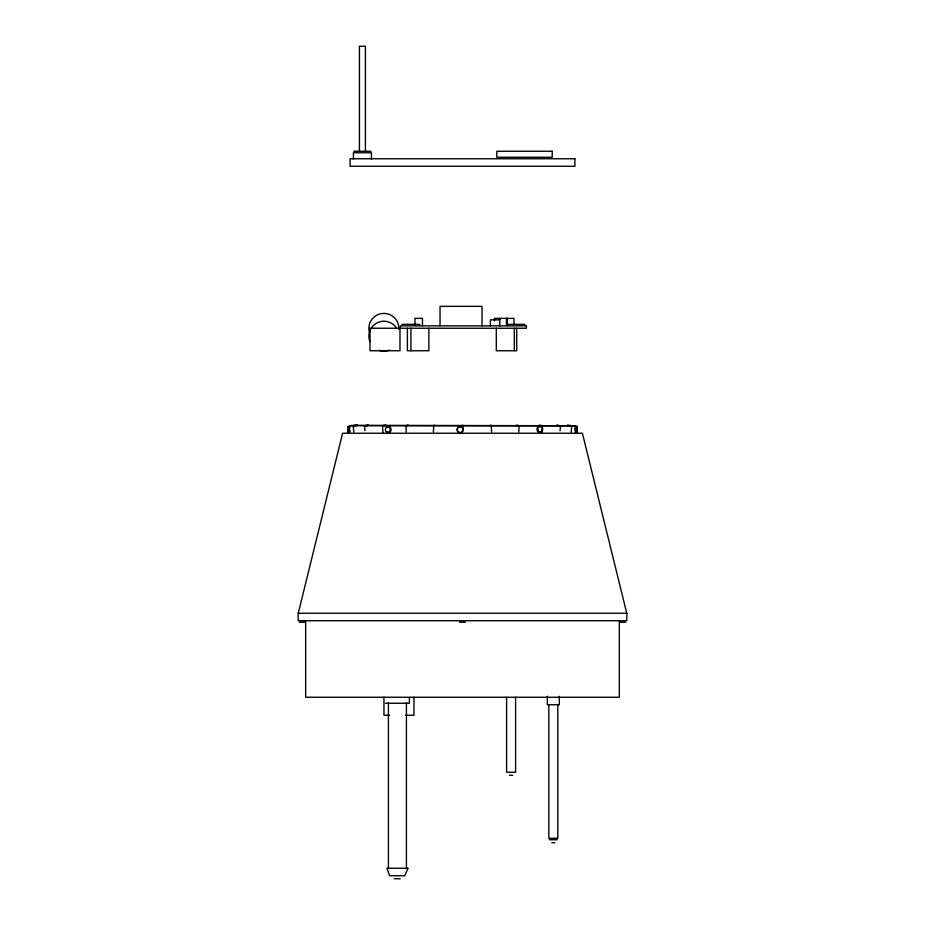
<?xml version="1.0" encoding="UTF-8"?>
<svg xmlns="http://www.w3.org/2000/svg" width="925" height="925" viewBox="0 0 925 925"><rect width="100%" height="100%" fill="white"/><g stroke="black" fill="none" stroke-linecap="round" stroke-linejoin="round"><path stroke-width="1.39" d="M491.626 431.998L491.198 425.303M518.763 431.998L519.075 425.754L517.364 425.303M541.981 433.247L542.512 425.754L539.784 425.303M560.064 430.749L560.492 425.754L556.942 425.303M571.188 431.998L571.8 425.754L567.661 425.303M298.255 613.252L342.597 433.247L582.403 433.247L626.745 613.252M433.374 431.998L433.802 425.303M462.5 428.252L463.09 425.303M406.237 431.998L405.925 425.754L407.636 425.303M433.212 425.754L434.923 425.303M383.019 433.247L382.488 425.754L385.216 425.303M405.925 425.754L408.653 425.303M364.936 430.749L364.508 425.754L368.058 425.303M382.488 425.754L386.037 425.303M353.812 431.998L353.2 425.754L357.339 425.303M364.508 425.754L368.647 425.303M353.2 425.754L357.64 425.303M353.824 151.249L371.017 151.249M499.928 319.853L490.389 319.853L490.389 325.854M401.913 324.351L419.858 324.351M506.912 324.351L524.857 324.351M299.353 622.247L305.354 622.247M459.378 622.247L465.368 622.247M619.646 622.247L625.647 622.247M385.436 703.254L409.405 703.254L409.405 697.623M389.679 715.245L383.956 715.245L383.956 697.253M405.393 715.245L413.961 715.245L413.961 697.253M509.444 775.254L512.658 775.254M549.357 839.75L557.266 839.75M551.809 842.744L554.815 842.744M394.212 878.75L400.155 878.75M567.36 425.303L571.8 425.754M556.353 425.303L560.492 425.754M538.963 425.303L542.512 425.754M516.347 425.303L519.075 425.754M490.077 425.303L491.788 425.754M461.91 425.303L462.5 425.754M619.345 620.744L619.345 697.253L305.655 697.253L305.655 620.744M559.313 696.317L559.313 704.746L547.311 704.746L547.311 696.317M557.81 704.746L557.81 838.247L548.814 838.247L548.814 704.746M516.693 328.248L516.693 350.748L496.309 350.748L496.309 328.248M515.607 697.253L515.607 772.248L506.599 772.248L506.599 697.253M514.312 328.248L514.312 350.748M513.965 324.606L513.965 318.35L494.459 318.35L494.459 320.848M507.282 318.35L507.282 325.854M506.461 318.35L506.461 324.606M499.778 318.35L499.778 325.854M482.029 325.854L482.029 306.348L440.034 306.348L440.034 325.854M428.842 328.248L428.842 350.748L407.405 350.748L407.405 328.248M422.459 325.854L422.459 318.35L414.967 318.35L414.967 324.606M410.92 328.248L410.92 350.748M406.422 702.653L406.422 868.251M388.419 702.653L388.419 868.251M371.422 158.996L371.422 152.752L353.419 152.752L353.419 158.996M365.41 151.249L365.41 46.25L359.432 46.25L359.432 151.249M457.563 428.368A2.995 2.972 -90 0 1 462.697 427.905A2.995 2.972 -90 0 1 460.523 432.611M459.008 432.345A2.995 2.972 -90 0 1 457.332 429.108M387.459 427.003A2.995 2.382 -90 0 1 390.986 428.714A2.995 2.382 -90 0 1 388.766 432.565M388.153 432.484A2.995 2.382 -90 0 1 387.066 431.744M541.056 431.466A2.995 2.382 -90 0 1 537.841 431.617A2.995 2.382 -90 0 1 537.448 427.593A2.995 2.382 -90 0 1 540.593 426.749M541.761 429.35A2.995 2.382 -90 0 1 541.68 430.125M369.468 332.538A14.997 14.962 -0.1 0 1 382.268 313.494A14.997 14.962 -0.1 0 1 398.848 329.381M389.298 350.136A14.997 14.962 -0.1 0 1 379.042 350.332M369.896 341.579A14.997 14.962 -0.1 0 1 370.162 330.121M370.752 328.953A14.997 14.962 -0.1 0 1 395.993 327.346M575.026 428.68C575.755 440.67 576.194 418.794 575.026 428.68M576.506 428.68C577.246 440.67 577.686 418.794 576.506 428.68M347.754 428.703L348.17 432.264L348.112 426.286L347.754 428.703M349.245 428.703L349.65 432.264L349.604 426.286L349.245 428.703M407.925 868.251L404.768 875.755L389.598 875.755L386.916 868.251L407.925 868.251M353.789 425.303L349.349 425.754L575.651 425.754L353.789 425.303M552.213 151.249L496.794 151.249L496.794 157.25L552.213 157.25L552.213 151.249M574.899 158.753L350.101 158.753L350.101 166.246L574.899 166.246L574.899 158.753M526.418 325.854L400.421 325.854L400.421 328.248L526.418 328.248L526.418 325.854M399.982 328.248L369.977 328.248L369.977 350.748L399.982 350.748L399.982 328.248M626.803 613.252L298.197 613.252L298.197 620.744L626.803 620.744L626.803 613.252M462.35 431.547A2.995 2.972 -90 0 0 460.581 426.668A2.995 2.972 -90 0 0 457.274 430.657A2.995 2.972 -90 0 0 462.35 431.547M389.517 431.628A2.995 2.382 -90 0 0 388.35 426.645A2.995 2.382 -90 0 0 385.517 430.414A2.995 2.382 -90 0 0 389.517 431.628M542.351 430.853A2.995 2.382 -90 0 0 540.316 426.333A2.995 2.382 -90 0 0 538.223 430.807A2.995 2.382 -90 0 0 542.351 430.853"/></g></svg>
